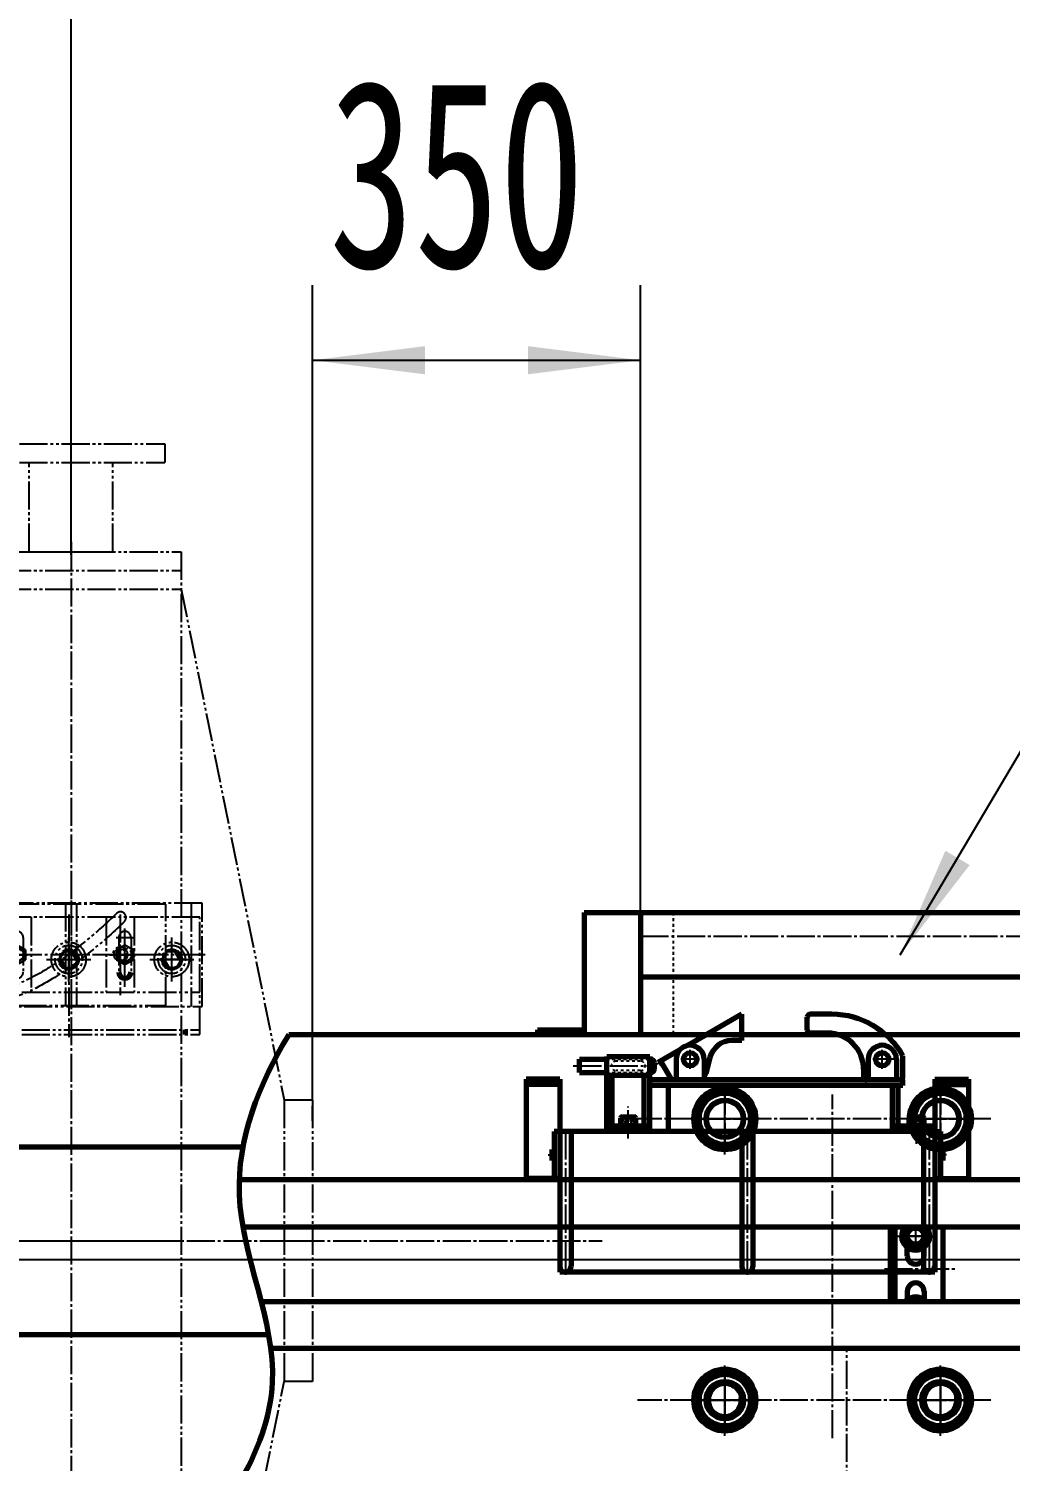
# Model space of a CAD drawing. Header units: millimetres. Extents: x -11880 to 11880, y -8400 to 8400.
# Drawn here: x -1729 to -682, y 5046 to 6574 of the extents above; entities that cross this region are included whole.
import ezdxf

# ---------------------------------------------------------------- set-up
doc = ezdxf.new("R2010")
doc.units = ezdxf.units.MM
for name, pattern in [('EB_DASH', [6, 3, -3]), ('EB_DASHDOT', [39, 30, -3, 3, -3]), ('EB_DASHDOTDOT', [45, 30, -3, 3, -3, 3, -3])]:
    doc.linetypes.add(name, pattern=pattern)
for name, color, linetype, lineweight in [('CAXA0', 7, 'Continuous', 70), ('CAXA1', 1, 'EB_DASHDOT', 25), ('CAXA2', 6, 'EB_DASH', 25), ('CAXA3', 7, 'Continuous', 25), ('CAXA4', 3, 'Continuous', 25)]:
    doc.layers.add(name, color=color, linetype=linetype, lineweight=lineweight)
doc.styles.add('标准', font='', dxfattribs={"width": 0.667})
doc.styles.get('标准').set_extended_font_data('SimSun')
doc.dimstyles.new('标准', dxfattribs={"dimscale": 40, "dimtxt": 5, "dimasz": 3, "dimexe": 2, "dimexo": 0, "dimtad": 1, "dimdec": 1, "dimzin": 12, "dimdsep": 46, "dimtxsty": '标准', "dimcen": 0, "dimdle": 4, "dimaunit": 1, "dimazin": 2, "dimtfac": 1, "dimtdec": 3, "dimtmove": 0, "dimatfit": 3, "dimfxl": 0, "dimtolj": 1, "dimtzin": 0, "dimarcsym": 0})

# ---------------------------------------------------------------- blocks, each defined once
blk = doc.blocks.new('CAXBLOCK174', base_point=(-756.3, 5411.1))
at = {"layer": 'CAXA0'}
for radius in [33, 19.5]:
    blk.add_circle((-756.3, 5411.1), radius, dxfattribs=at)
at = {"layer": 'CAXA1', "color": 1, "linetype": 'EB_DASHDOT', "lineweight": 25}
for p, q in [((-756.3, 5373.1), (-756.3, 5449.1)), ((-718.3, 5411.1), (-794.3, 5411.1))]:
    blk.add_line(p, q, dxfattribs=at)
blk = doc.blocks.new('CAXBLOCK175', base_point=(-756.3, 5411.1))
at = {"layer": 'CAXA0'}
for p, q in [((-756.3, 5442.8), (-783.8, 5427)), ((-728.8, 5427), (-756.3, 5442.8)), ((-783.8, 5427), (-783.8, 5395.2)), ((-728.8, 5395.2), (-728.8, 5427)), ((-783.8, 5395.2), (-756.3, 5379.3)), ((-756.3, 5379.3), (-728.8, 5395.2))]:
    blk.add_line(p, q, dxfattribs=at)
blk.add_circle((-756.3, 5411.1), 27.5, dxfattribs=at)
at = {"layer": 'CAXA1', "linetype": 'EB_DASHDOT', "lineweight": 25}
for p, q in [((-756.3, 5445.8), (-756.3, 5376.3)), ((-786.8, 5411.1), (-725.8, 5411.1))]:
    blk.add_line(p, q, dxfattribs=at)
blk = doc.blocks.new('CAXBLOCK176', base_point=(-986.3, 5411.1))
at = {"layer": 'CAXA0'}
for radius in [33, 19.5]:
    blk.add_circle((-986.3, 5411.1), radius, dxfattribs=at)
at = {"layer": 'CAXA1', "color": 1, "linetype": 'EB_DASHDOT', "lineweight": 25}
for p, q in [((-986.3, 5373.1), (-986.3, 5449.1)), ((-948.3, 5411.1), (-1024.3, 5411.1))]:
    blk.add_line(p, q, dxfattribs=at)
blk = doc.blocks.new('CAXBLOCK177', base_point=(-986.3, 5411.1))
at = {"layer": 'CAXA0'}
for p, q in [((-986.3, 5442.8), (-1013.8, 5427)), ((-958.8, 5427), (-986.3, 5442.8)), ((-1013.8, 5427), (-1013.8, 5395.2)), ((-958.8, 5395.2), (-958.8, 5427)), ((-1013.8, 5395.2), (-986.3, 5379.3)), ((-986.3, 5379.3), (-958.8, 5395.2))]:
    blk.add_line(p, q, dxfattribs=at)
blk.add_circle((-986.3, 5411.1), 27.5, dxfattribs=at)
at = {"layer": 'CAXA1', "linetype": 'EB_DASHDOT', "lineweight": 25}
for p, q in [((-986.3, 5445.8), (-986.3, 5376.3)), ((-1016.8, 5411.1), (-955.8, 5411.1))]:
    blk.add_line(p, q, dxfattribs=at)
blk = doc.blocks.new('CAXBLOCK178', base_point=(-986.3, 5111.1))
at = {"layer": 'CAXA0'}
for radius in [33, 19.5]:
    blk.add_circle((-986.3, 5111.1), radius, dxfattribs=at)
at = {"layer": 'CAXA1', "color": 1, "linetype": 'EB_DASHDOT', "lineweight": 25}
for p, q in [((-986.3, 5073.1), (-986.3, 5149.1)), ((-948.3, 5111.1), (-1024.3, 5111.1))]:
    blk.add_line(p, q, dxfattribs=at)
blk = doc.blocks.new('CAXBLOCK179', base_point=(-986.3, 5111.1))
at = {"layer": 'CAXA0'}
for p, q in [((-986.3, 5142.8), (-1013.8, 5127)), ((-958.8, 5127), (-986.3, 5142.8)), ((-1013.8, 5127), (-1013.8, 5095.2)), ((-958.8, 5095.2), (-958.8, 5127)), ((-1013.8, 5095.2), (-986.3, 5079.3)), ((-986.3, 5079.3), (-958.8, 5095.2))]:
    blk.add_line(p, q, dxfattribs=at)
blk.add_circle((-986.3, 5111.1), 27.5, dxfattribs=at)
at = {"layer": 'CAXA1', "linetype": 'EB_DASHDOT', "lineweight": 25}
for p, q in [((-986.3, 5145.8), (-986.3, 5076.3)), ((-1016.8, 5111.1), (-955.8, 5111.1))]:
    blk.add_line(p, q, dxfattribs=at)
blk = doc.blocks.new('CAXBLOCK180', base_point=(-986.3, 5111.1))
at = {"layer": 'CAXA0'}
blk.add_circle((-986.3, 5111.1), 18, dxfattribs=at)
at = {"layer": 'CAXA1', "linetype": 'EB_DASHDOT', "lineweight": 25}
for p, q in [((-986.3, 5132.1), (-986.3, 5090.1)), ((-965.3, 5111.1), (-1007.3, 5111.1))]:
    blk.add_line(p, q, dxfattribs=at)
at = {"layer": 'CAXA3'}
blk.add_arc((-986.3, 5111.1), 15.8, 90, 10, dxfattribs=at)
blk = doc.blocks.new('CAXBLOCK181', base_point=(-756.3, 5111.1))
at = {"layer": 'CAXA0'}
for radius in [33, 19.5]:
    blk.add_circle((-756.3, 5111.1), radius, dxfattribs=at)
at = {"layer": 'CAXA1', "color": 1, "linetype": 'EB_DASHDOT', "lineweight": 25}
for p, q in [((-756.3, 5073.1), (-756.3, 5149.1)), ((-718.3, 5111.1), (-794.3, 5111.1))]:
    blk.add_line(p, q, dxfattribs=at)
blk = doc.blocks.new('CAXBLOCK182', base_point=(-756.3, 5111.1))
at = {"layer": 'CAXA0'}
for p, q in [((-756.3, 5142.8), (-783.8, 5127)), ((-728.8, 5127), (-756.3, 5142.8)), ((-783.8, 5127), (-783.8, 5095.2)), ((-728.8, 5095.2), (-728.8, 5127)), ((-783.8, 5095.2), (-756.3, 5079.3)), ((-756.3, 5079.3), (-728.8, 5095.2))]:
    blk.add_line(p, q, dxfattribs=at)
blk.add_circle((-756.3, 5111.1), 27.5, dxfattribs=at)
at = {"layer": 'CAXA1', "linetype": 'EB_DASHDOT', "lineweight": 25}
for p, q in [((-756.3, 5145.8), (-756.3, 5076.3)), ((-786.8, 5111.1), (-725.8, 5111.1))]:
    blk.add_line(p, q, dxfattribs=at)
blk = doc.blocks.new('CAXBLOCK183', base_point=(-756.3, 5111.1))
at = {"layer": 'CAXA0'}
blk.add_circle((-756.3, 5111.1), 18, dxfattribs=at)
at = {"layer": 'CAXA1', "linetype": 'EB_DASHDOT', "lineweight": 25}
for p, q in [((-756.3, 5132.1), (-756.3, 5090.1)), ((-735.3, 5111.1), (-777.3, 5111.1))]:
    blk.add_line(p, q, dxfattribs=at)
at = {"layer": 'CAXA3'}
blk.add_arc((-756.3, 5111.1), 15.8, 90, 10, dxfattribs=at)
blk = doc.blocks.new('CAXBLOCK210', base_point=(-968.4, 5397.6))
at = {"layer": 'CAXA0'}
for p, q in [((-968.4, 5522.6), (-1025.9, 5489.4)), ((-968.4, 5494.6), (-968.4, 5522.6)), ((-898.4, 5505.6), (-898.4, 5519.6)), ((-872.2, 5522.6), (-895.4, 5522.6)), ((-876.9, 5502.6), (-895.4, 5502.6)), ((-968.4, 5494.6), (-978.7, 5494.6)), ((-1141.4, 5460.6), (-1141.4, 5474.6)), ((-1141.4, 5474.6), (-1112.4, 5474.6)), ((-1112.4, 5477.6), (-1066.4, 5477.6)), ((-1112.4, 5397.6), (-1112.4, 5477.6)), ((-1066.4, 5397.6), (-1066.4, 5477.6)), ((-1066.4, 5474.6), (-1065.4, 5474.6)), ((-1034.9, 5484.2), (-1057.6, 5471.1)), ((-1038.4, 5474.6), (-1038.4, 5452.6)), ((-1008.4, 5474.6), (-1008.4, 5452.6)), ((-1002.2, 5476.4), (-1006.5, 5459.9)), ((-833.4, 5474.6), (-833.4, 5452.6)), ((-803.4, 5474.6), (-803.4, 5452.6)), ((-796.4, 5455.6), (-796.4, 5478.3)), ((-1141.4, 5460.6), (-1112.4, 5460.6)), ((-1112.4, 5457.6), (-1066.4, 5457.6)), ((-1106.4, 5403.6), (-1106.4, 5457.6)), ((-1072.4, 5403.6), (-1072.4, 5457.6)), ((-1066.4, 5460.6), (-1065.4, 5460.6)), ((-1061.4, 5464.6), (-1061.4, 5470.6)), ((-1056.6, 5469.4), (-1057.6, 5471.1)), ((-1054, 5470.9), (-1056.6, 5469.4)), ((-1054, 5470.9), (-1043.4, 5452.6)), ((-838.4, 5464.1), (-838.4, 5455.6)), ((-1162.4, 5453.6), (-1198.4, 5453.6)), ((-1198.4, 5453.6), (-1198.4, 5347.6)), ((-1162.4, 5447.6), (-1198.4, 5447.6)), ((-1162.4, 5453.6), (-1162.4, 5247.6)), ((-796.4, 5452.6), (-1066.4, 5452.6)), ((-796.4, 5446.6), (-1066.4, 5446.6)), ((-1046.4, 5397.6), (-1046.4, 5446.6)), ((-807.4, 5397.6), (-807.4, 5446.6)), ((-801.4, 5403.6), (-801.4, 5446.6)), ((-796.4, 5446.6), (-796.4, 5452.6)), ((-762.4, 5453.6), (-726.4, 5453.6)), ((-762.4, 5453.6), (-762.4, 5247.6)), ((-762.4, 5447.6), (-726.4, 5447.6)), ((-726.4, 5453.6), (-726.4, 5347.6)), ((-1097.2, 5403.6), (-1097.2, 5411.7)), ((-1095.7, 5413.3), (-1083.1, 5413.3)), ((-1081.5, 5411.7), (-1081.5, 5403.6)), ((-789.7, 5403.6), (-789.7, 5411.7)), ((-788.2, 5413.3), (-775.6, 5413.3)), ((-774, 5411.7), (-774, 5403.6)), ((-1168.4, 5397.6), (-1168.4, 5347.6)), ((-762.4, 5397.6), (-1168.4, 5397.6)), ((-1162.4, 5397.6), (-1162.4, 5253.6)), ((-1150.4, 5397.6), (-1150.4, 5253.6)), ((-1112.4, 5403.6), (-1066.4, 5403.6)), ((-1046.4, 5397.6), (-1112.4, 5397.6)), ((-1081.5, 5403.6), (-1097.2, 5403.6)), ((-968.4, 5397.6), (-968.4, 5253.6)), ((-956.4, 5397.6), (-956.4, 5253.6)), ((-807.4, 5403.6), (-762.4, 5403.6)), ((-762.4, 5397.6), (-807.4, 5397.6)), ((-774, 5403.6), (-789.7, 5403.6)), ((-774.4, 5397.6), (-774.4, 5253.6)), ((-762.4, 5403.6), (-762.4, 5397.6)), ((-762.4, 5397.6), (-762.4, 5253.6)), ((-762.4, 5397.6), (-756.4, 5397.6)), ((-756.4, 5397.6), (-756.4, 5347.6)), ((-1170.9, 5378.4), (-1170.9, 5373.4)), ((-1170.2, 5378.4), (-1170.9, 5378.4)), ((-1170.9, 5373.4), (-1169.2, 5373.4)), ((-1170.9, 5371.8), (-1169.2, 5371.8)), ((-1170.9, 5371.8), (-1170.9, 5366.8)), ((-1170.2, 5366.8), (-1170.9, 5366.8)), ((-1170.2, 5378.4), (-1170.2, 5373.4)), ((-1168.4, 5376.6), (-1170.2, 5378.4)), ((-1170.2, 5366.8), (-1170.2, 5371.8)), ((-1168.4, 5368.6), (-1170.2, 5366.8)), ((-1169.2, 5373.4), (-1169.2, 5371.8)), ((-756.4, 5376.6), (-754.6, 5378.4)), ((-756.4, 5368.6), (-754.6, 5366.8)), ((-755.6, 5373.4), (-755.6, 5371.8)), ((-753.9, 5373.4), (-755.6, 5373.4)), ((-753.9, 5371.8), (-755.6, 5371.8)), ((-754.6, 5378.4), (-754.6, 5373.4)), ((-754.6, 5378.4), (-753.9, 5378.4)), ((-754.6, 5366.8), (-754.6, 5371.8)), ((-754.6, 5366.8), (-753.9, 5366.8)), ((-753.9, 5378.4), (-753.9, 5373.4)), ((-753.9, 5371.8), (-753.9, 5366.8)), ((-1162.4, 5347.6), (-1198.4, 5347.6)), ((-762.4, 5347.6), (-726.4, 5347.6)), ((-762.4, 5247.6), (-1162.4, 5247.6))]:
    blk.add_line(p, q, dxfattribs=at)
for centre in [(-1023.4, 5474.6), (-818.4, 5474.6)]:
    blk.add_circle(centre, 7, dxfattribs=at)
for centre, radius, start, end in [((-895.4, 5519.6), 3, 90, 180), ((-872.2, 5435.7), 86.9, 29.3147, 90), ((-895.4, 5505.6), 3, 180, 270), ((-876.9, 5464.1), 38.5, 0, 90), ((-1023.4, 5474.6), 15, 0, 180), ((-978.7, 5470.4), 24.3, 90, 165.2447), ((-818.4, 5474.6), 15, 0, 180), ((-1065.4, 5470.6), 4, 0, 90), ((-1065.4, 5464.6), 4, 270, 0), ((-1009.4, 5460.6), 3, 289.8286, 345.5102), ((-835.4, 5455.6), 3, 180, 270), ((-799.4, 5455.6), 3, 270, 0), ((-1095.7, 5411.7), 1.57, 90, 180), ((-1083.1, 5411.7), 1.57, 0, 90), ((-788.2, 5411.7), 1.57, 90, 180), ((-775.6, 5411.7), 1.57, 0, 90), ((-1156.4, 5253.6), 6, 180, 0), ((-962.4, 5253.6), 6, 180, 0), ((-768.4, 5253.6), 6, 180, 0)]:
    blk.add_arc(centre, radius, start, end, dxfattribs=at)
at = {"layer": 'CAXA1', "linetype": 'EB_DASHDOT', "lineweight": 25}
for p, q in [((-1013.4, 5474.6), (-1033.4, 5474.6)), ((-1023.4, 5464.6), (-1023.4, 5484.6)), ((-806.2, 5474.6), (-828.4, 5474.6)), ((-818.4, 5464.6), (-818.4, 5484.6)), ((-1148.1, 5467.6), (-1059.5, 5467.6)), ((-781.9, 5428.1), (-781.9, 5397.6)), ((-1089.4, 5390.3), (-1089.4, 5424.2)), ((-1156.4, 5397.6), (-1156.4, 5244.6)), ((-962.4, 5397.6), (-962.4, 5244.6)), ((-768.4, 5397.6), (-768.4, 5244.6))]:
    blk.add_line(p, q, dxfattribs=at)
at = {"layer": 'CAXA1'}
blk.add_line((-781.9, 5384.6), (-781.9, 5416.3), dxfattribs=at)
at = {"layer": 'CAXA1', "color": 1, "linetype": 'EB_DASHDOT', "lineweight": 25}
for p, q in [((-1174.9, 5372.6), (-1168.4, 5372.6)), ((-749.9, 5372.6), (-756.4, 5372.6))]:
    blk.add_line(p, q, dxfattribs=at)
at = {"layer": 'CAXA2', "linetype": 'EB_DASH', "lineweight": 25}
for p, q in [((-1112.4, 5474.6), (-1066.4, 5474.6)), ((-1076.4, 5472.6), (-1102.4, 5472.6)), ((-1112.4, 5460.6), (-1066.4, 5460.6)), ((-1076.4, 5462.6), (-1102.4, 5462.6))]:
    blk.add_line(p, q, dxfattribs=at)
at = {"layer": 'CAXA2'}
for p, q in [((-1094, 5408.3), (-1094, 5413.3)), ((-1091.7, 5408.3), (-1091.7, 5413.3)), ((-1087.1, 5408.3), (-1087.1, 5413.3)), ((-1084.8, 5408.3), (-1084.8, 5413.3)), ((-786.5, 5408.3), (-786.5, 5413.3)), ((-784.2, 5408.3), (-784.2, 5413.3)), ((-779.6, 5408.3), (-779.6, 5413.3)), ((-777.3, 5408.3), (-777.3, 5413.3)), ((-1094, 5408.3), (-1089.4, 5405.6)), ((-1084.8, 5408.3), (-1089.4, 5405.6)), ((-786.5, 5408.3), (-781.9, 5405.6)), ((-777.3, 5408.3), (-781.9, 5405.6))]:
    blk.add_line(p, q, dxfattribs=at)
at = {"layer": 'CAXA2', "linetype": 'EB_DASH', "lineweight": 25}
for centre, start, end in [((-1102.4, 5467.6), 90, 270), ((-1076.4, 5467.6), 270, 90)]:
    blk.add_arc(centre, 5, start, end, dxfattribs=at)
at = {"layer": 'CAXA2'}
for centre, radius, start, end in [((-1092.8, 5410.6), 2.58, 243.4349, 296.5651), ((-1089.4, 5417), 9.07, 255.2529, 284.7471), ((-1085.9, 5410.6), 2.58, 243.4349, 296.5651), ((-785.3, 5410.6), 2.58, 243.4349, 296.5651), ((-781.9, 5417), 9.07, 255.2529, 284.7471), ((-778.4, 5410.6), 2.58, 243.4349, 296.5651)]:
    blk.add_arc(centre, radius, start, end, dxfattribs=at)
blk = doc.blocks.new('CAXBLOCK209', base_point=(-920.7, 5346.1))
at = {"layer": 'CAXA0', "linetype": 'Continuous', "lineweight": 70}
blk.add_blockref('CAXBLOCK210', (-968.4, 5397.6), dxfattribs=at)
blk = doc.blocks.new('*D315')
at = {"layer": 'CAXA4', "linetype": 'Continuous', "lineweight": 25}
blk.add_hatch(color=0, dxfattribs=at).paths.add_polyline_path([(-799.2, 5586.2), (-725.1, 5681.8), (-751, 5697.1)], flags=0)
at = {"layer": 'CAXA4', "color": 0, "linetype": 'Continuous', "lineweight": 25}
for p, q in [((-799.2, 5586.2), (-423.9, 6220.3)), ((-423.9, 6220.3), (200.9, 6220.3))]:
    blk.add_line(p, q, dxfattribs=at)
at = {"layer": 'CAXA4', "color": 0, "linetype": 'Continuous', "lineweight": 25, "insert": (-397.4, 6519.3), "char_height": 200, "attachment_point": 1, "style": '标准'}
blk.add_mtext('\\fSimSun|b0|i0|p34;油缸座', dxfattribs=at)
blk = doc.blocks.new('CAXBLOCK307', base_point=(-1426.3, 5281.1))
at = {"layer": 'CAXA0', "color": 2, "linetype": 'EB_DASHDOTDOT', "lineweight": 25}
for p, q in [((-1783.8, 6131.1), (-1583.8, 6131.1)), ((-1583.8, 6131.1), (-1583.8, 6111.1)), ((-1783.8, 6111.1), (-1583.8, 6111.1)), ((-1728.3, 6016.1), (-1728.3, 6111.1)), ((-1639.3, 6016.1), (-1639.3, 6111.1)), ((-1801.3, 6016.1), (-1566.3, 6016.1)), ((-1728.3, 6016.1), (-1639.3, 6016.1)), ((-1566.3, 6016.1), (-1566.3, 4546.1)), ((-1801.3, 5996.1), (-1566.3, 5996.1)), ((-1801.3, 5976.1), (-1566.3, 5976.1)), ((-1566.3, 5976.1), (-1456.3, 5431.1)), ((-1456.3, 5431.1), (-1456.3, 5131.1)), ((-1426.3, 5431.1), (-1456.3, 5431.1)), ((-1426.3, 5431.1), (-1426.3, 5131.1)), ((-1426.3, 5409.1), (-1426.3, 5425.1)), ((-1426.3, 5153.1), (-1426.3, 5137.1)), ((-1566.3, 4586.1), (-1456.3, 5131.1)), ((-1426.3, 5131.1), (-1456.3, 5131.1))]:
    blk.add_line(p, q, dxfattribs=at)
at = {"layer": 'CAXA1', "linetype": 'EB_DASHDOT', "lineweight": 25}
for p, q in [((-1683.8, 6013.1), (-1683.8, 6119.1)), ((-1683.8, 6026.6), (-1683.8, 4546.1)), ((-1804.3, 5281.1), (-1563.3, 5281.1)), ((-1459.3, 5281.1), (-1423.3, 5281.1))]:
    blk.add_line(p, q, dxfattribs=at)
blk = doc.blocks.new('CAXBLOCK308', base_point=(-1796.3, 5581.1))
at = {"layer": 'CAXA0', "color": 2, "linetype": 'EB_DASHDOTDOT', "lineweight": 25}
for p, q in [((-1826.3, 5626.1), (-1826.3, 5501.1)), ((-1546.3, 5626.1), (-1826.3, 5626.1)), ((-1756.3, 5626.1), (-1756.3, 5546.1)), ((-1726.3, 5626.1), (-1726.3, 5546.1)), ((-1646.3, 5626.1), (-1646.3, 5546.1)), ((-1616.3, 5626.1), (-1616.3, 5546.1)), ((-1546.3, 5501.1), (-1546.3, 5626.1)), ((-1796.3, 5567.1), (-1796.3, 5595.1)), ((-1796.3, 5568.1), (-1796.3, 5594.1)), ((-1810.3, 5581.1), (-1782.3, 5581.1)), ((-1809.3, 5581.1), (-1783.3, 5581.1)), ((-1786.5, 5581.1), (-1791.4, 5572.6)), ((-1696.1, 5581.1), (-1691.2, 5589.6)), ((-1691.2, 5589.6), (-1681.4, 5589.6)), ((-1676.5, 5581.1), (-1681.4, 5572.6)), ((-1586.1, 5581.1), (-1581.2, 5589.6)), ((-1581.2, 5589.6), (-1571.4, 5589.6)), ((-1566.5, 5581.1), (-1571.4, 5572.6)), ((-1801.2, 5572.6), (-1791.4, 5572.6)), ((-1691.2, 5572.6), (-1681.4, 5572.6)), ((-1581.2, 5572.6), (-1571.4, 5572.6)), ((-1826.3, 5546.1), (-1546.3, 5546.1)), ((-1826.3, 5506.1), (-1546.3, 5506.1)), ((-1826.3, 5501.1), (-1546.3, 5501.1))]:
    blk.add_line(p, q, dxfattribs=at)
at = {"layer": 'CAXA0'}
for p, q in [((-1806.1, 5581.1), (-1801.2, 5589.6)), ((-1806.1, 5581.1), (-1801.2, 5572.6)), ((-1801.2, 5589.6), (-1791.4, 5589.6)), ((-1786.5, 5581.1), (-1791.4, 5589.6)), ((-1786.5, 5581.1), (-1791.4, 5589.6)), ((-1696.1, 5581.1), (-1691.2, 5572.6)), ((-1676.5, 5581.1), (-1681.4, 5589.6)), ((-1676.5, 5581.1), (-1681.4, 5589.6)), ((-1586.1, 5581.1), (-1581.2, 5572.6)), ((-1566.5, 5581.1), (-1571.4, 5589.6)), ((-1566.5, 5581.1), (-1571.4, 5589.6)), ((-1561.8, 5501.1), (-1561.8, 5506.1))]:
    blk.add_line(p, q, dxfattribs=at)
at = {"layer": 'CAXA0', "color": 2, "linetype": 'EB_DASHDOTDOT', "lineweight": 25}
for centre, radius in [((-1796.3, 5581.1), 18.5), ((-1686.3, 5581.1), 18.5), ((-1576.3, 5581.1), 18.5), ((-1796.3, 5581.1), 11), ((-1796.3, 5581.1), 11), ((-1796.3, 5581.1), 9.81), ((-1796.3, 5581.1), 9), ((-1741.3, 5586.1), 6.5), ((-1686.3, 5581.1), 11), ((-1686.3, 5581.1), 11), ((-1686.3, 5581.1), 9.81), ((-1686.3, 5581.1), 9), ((-1686.3, 5581.1), 9), ((-1631.3, 5586.1), 6.5), ((-1576.3, 5581.1), 11), ((-1576.3, 5581.1), 11), ((-1576.3, 5581.1), 9.81), ((-1576.3, 5581.1), 9), ((-1576.3, 5581.1), 9)]:
    blk.add_circle(centre, radius, dxfattribs=at)
for centre, radius, start, end in [((-1796.3, 5581.1), 14.8, 0, 180), ((-1741.3, 5586.1), 8, 0, 270), ((-1686.3, 5581.1), 14.8, 0, 180), ((-1631.3, 5586.1), 8, 270, 180), ((-1576.3, 5581.1), 14.8, 0, 180), ((-1796.3, 5581.1), 14.8, 180, 0), ((-1796.3, 5581.1), 10, 270, 180), ((-1686.3, 5581.1), 14.8, 180, 0), ((-1686.3, 5581.1), 10, 270, 180), ((-1686.3, 5581.1), 10, 270, 180), ((-1576.3, 5581.1), 14.8, 180, 0), ((-1576.3, 5581.1), 10, 270, 180), ((-1576.3, 5581.1), 10, 0, 270)]:
    blk.add_arc(centre, radius, start, end, dxfattribs=at)
at = {"layer": 'CAXA1', "linetype": 'EB_DASHDOT', "lineweight": 25}
for p, q in [((-1741.3, 5629.1), (-1741.3, 5543.1)), ((-1686.3, 5629.1), (-1686.3, 5498.1)), ((-1631.3, 5629.1), (-1631.3, 5543.1)), ((-1796.3, 5563.2), (-1796.3, 5598.9)), ((-1741.3, 5575.1), (-1741.3, 5597.1)), ((-1686.3, 5563.2), (-1686.3, 5598.9)), ((-1686.3, 5567.1), (-1686.3, 5595.1)), ((-1686.3, 5568.1), (-1686.3, 5594.1)), ((-1686.3, 5568.1), (-1686.3, 5594.1)), ((-1631.3, 5575.1), (-1631.3, 5597.1)), ((-1576.3, 5563.2), (-1576.3, 5598.9)), ((-1576.3, 5567.1), (-1576.3, 5595.1)), ((-1576.3, 5568.1), (-1576.3, 5594.1)), ((-1576.3, 5568.1), (-1576.3, 5594.1)), ((-1814.2, 5581.1), (-1778.5, 5581.1)), ((-1730.3, 5586.1), (-1752.3, 5586.1)), ((-1704.2, 5581.1), (-1668.5, 5581.1)), ((-1700.3, 5581.1), (-1672.3, 5581.1)), ((-1699.3, 5581.1), (-1673.3, 5581.1)), ((-1699.3, 5581.1), (-1673.3, 5581.1)), ((-1642.3, 5586.1), (-1620.3, 5586.1)), ((-1594.2, 5581.1), (-1558.5, 5581.1)), ((-1562.3, 5581.1), (-1590.3, 5581.1)), ((-1563.3, 5581.1), (-1589.3, 5581.1)), ((-1589.3, 5581.1), (-1563.3, 5581.1))]:
    blk.add_line(p, q, dxfattribs=at)
at = {"layer": 'CAXA1', "color": 1, "linetype": 'EB_DASHDOT', "lineweight": 25}
for p, q in [((-1796.3, 5557.6), (-1796.3, 5604.6)), ((-1686.3, 5557.6), (-1686.3, 5604.6)), ((-1576.3, 5557.6), (-1576.3, 5604.6)), ((-1819.8, 5581.1), (-1772.8, 5581.1)), ((-1709.8, 5581.1), (-1662.8, 5581.1)), ((-1599.8, 5581.1), (-1552.8, 5581.1))]:
    blk.add_line(p, q, dxfattribs=at)
blk = doc.blocks.new('CAXBLOCK309', base_point=(-1741.3, 5586.1))
at = {"layer": 'CAXA0', "color": 2, "linetype": 'EB_DASHDOTDOT', "lineweight": 25}
for p, q in [((-1823.8, 5641.1), (-1823.8, 5531.1)), ((-1543.8, 5641.1), (-1823.8, 5641.1)), ((-1811.8, 5641.1), (-1811.8, 5531.1)), ((-1582.8, 5640.1), (-1784.8, 5640.1)), ((-1784.8, 5640.1), (-1784.8, 5544.2)), ((-1689.8, 5641.1), (-1689.8, 5531.1)), ((-1683.8, 5644.1), (-1683.8, 5528.1)), ((-1683.8, 5643.1), (-1683.8, 5529.1)), ((-1677.8, 5641.1), (-1677.8, 5531.1)), ((-1582.8, 5532.1), (-1582.8, 5640.1)), ((-1555.8, 5641.1), (-1555.8, 5531.1)), ((-1543.8, 5531.1), (-1543.8, 5641.1)), ((-1741.3, 5614.2), (-1741.3, 5554.8)), ((-1626.3, 5551.8), (-1626.3, 5614.1)), ((-1741.3, 5596.5), (-1750.3, 5591.3)), ((-1747.8, 5604.6), (-1747.8, 5567.6)), ((-1732.3, 5591.3), (-1741.3, 5596.5)), ((-1734.8, 5604.6), (-1734.8, 5567.6)), ((-1635.8, 5604.6), (-1616.8, 5604.6)), ((-1626.3, 5596.5), (-1635.3, 5591.3)), ((-1632.8, 5604.6), (-1632.8, 5567.6)), ((-1617.3, 5591.3), (-1626.3, 5596.5)), ((-1619.8, 5604.6), (-1619.8, 5567.6)), ((-1540.8, 5586.1), (-1826.8, 5586.1)), ((-1579.8, 5586.1), (-1787.8, 5586.1)), ((-1750.3, 5591.3), (-1750.3, 5580.9)), ((-1750.3, 5580.9), (-1741.3, 5575.7)), ((-1741.3, 5575.7), (-1732.3, 5580.9)), ((-1732.3, 5591.3), (-1732.3, 5580.9)), ((-1637.3, 5586.1), (-1615.3, 5586.1)), ((-1616.3, 5586.1), (-1636.3, 5586.1)), ((-1635.3, 5591.3), (-1635.3, 5580.9)), ((-1635.3, 5580.9), (-1626.3, 5575.7)), ((-1626.3, 5575.7), (-1617.3, 5580.9)), ((-1617.3, 5591.3), (-1617.3, 5580.9)), ((-1823.8, 5531.1), (-1543.8, 5531.1)), ((-1784.8, 5532.1), (-1582.8, 5532.1))]:
    blk.add_line(p, q, dxfattribs=at)
at = {"layer": 'CAXA0', "color": 3, "linetype": 'Continuous', "lineweight": 70}
blk.add_line((-1845.4, 5544.1), (-1846.8, 5544.2), dxfattribs=at)
at = {"layer": 'CAXA0', "color": 2, "linetype": 'EB_DASHDOTDOT', "lineweight": 25}
for centre, radius in [((-1741.3, 5586.1), 9), ((-1626.3, 5586.1), 9), ((-1741.3, 5586.1), 7), ((-1626.3, 5586.1), 7)]:
    blk.add_circle(centre, radius, dxfattribs=at)
for centre, radius, start, end in [((-1631.1, 5625.9), 6, 320.554, 140.554), ((-1741.3, 5604.6), 6.5, 0, 180), ((-1626.3, 5604.6), 6.5, 0, 180), ((-1741.3, 5567.6), 6.5, 180, 0)]:
    blk.add_arc(centre, radius, start, end, dxfattribs=at)
at = {"layer": 'CAXA0', "color": 3, "linetype": 'Continuous', "lineweight": 70}
for centre, radius, start, end in [((-1626.3, 5567.6), 6.5, 180, 0), ((-1846.8, 5538.2), 6, 82.8627, 270)]:
    blk.add_arc(centre, radius, start, end, dxfattribs=at)
at = {"layer": 'CAXA0', "color": 2, "linetype": 'EB_DASHDOTDOT', "lineweight": 25}
for points, knots in [([(-1635.2, 5630.2), (-1645.7, 5619.9), (-1669.1, 5599.3), (-1700.6, 5575.6), (-1729.2, 5559.5), (-1749.6, 5551.2), (-1768.6, 5546.5), (-1799.9, 5541.7), (-1825.9, 5541.6), (-1845.4, 5544.1)], [0, 0, 0, 0, 43.349322, 91.29032, 116.414644, 141.538968, 159.330503, 177.122038, 236.522127, 236.522127, 236.522127, 236.522127]), ([(-1626.4, 5622), (-1637.3, 5611.3), (-1661.3, 5590.1), (-1700.9, 5560.4), (-1742.9, 5539), (-1792.9, 5529.7), (-1826.3, 5529.6), (-1846.8, 5532.1)], [0, 0, 0, 0, 45.900028, 96.029548, 148.572063, 185.779511, 247.891233, 247.891233, 247.891233, 247.891233])]:
    blk.add_open_spline(points, degree=3, knots=knots, dxfattribs=at)
at = {"layer": 'CAXA1', "linetype": 'EB_DASHDOT', "lineweight": 25}
for p, q in [((-1741.3, 5573.7), (-1741.3, 5598.5)), ((-1741.3, 5576.1), (-1741.3, 5596.1)), ((-1626.3, 5573.7), (-1626.3, 5598.5)), ((-1626.3, 5576.1), (-1626.3, 5596.1)), ((-1752.3, 5586.1), (-1730.3, 5586.1)), ((-1751.3, 5586.1), (-1731.3, 5586.1))]:
    blk.add_line(p, q, dxfattribs=at)
blk = doc.blocks.new('CAXBLOCK306', base_point=(-1426.3, 5281.1))
at = {"layer": 'CAXA0'}
for name, p in [('CAXBLOCK307', (-1426.3, 5281.1)), ('CAXBLOCK309', (-1741.3, 5586.1)), ('CAXBLOCK308', (-1796.3, 5581.1))]:
    blk.add_blockref(name, p, dxfattribs=at)
blk = doc.blocks.new('*D368')
at = {"layer": 'CAXA4', "linetype": 'Continuous', "lineweight": 25}
for points in [[(-2429.8, 7299.1), (-2309.8, 7284.1), (-2309.8, 7314.1)], [(-1683.8, 7299.1), (-1803.8, 7284.1), (-1803.8, 7314.1)]]:
    blk.add_hatch(color=0, dxfattribs=at).paths.add_polyline_path(points, flags=0)
at = {"layer": 'CAXA4', "color": 0, "linetype": 'Continuous', "lineweight": 25}
for p, q in [((-2429.8, 6026.6), (-2429.8, 7379.1)), ((-1683.8, 6026.6), (-1683.8, 7379.1)), ((-2429.8, 7299.1), (-1683.8, 7299.1))]:
    blk.add_line(p, q, dxfattribs=at)
at = {"layer": 'CAXA4', "color": 0, "linetype": 'Continuous', "lineweight": 25, "insert": (-2213.9, 7598.1), "char_height": 200, "attachment_point": 1, "style": '标准'}
blk.add_mtext('\\fSimSun|b0|i0|p34;750', dxfattribs=at)
blk = doc.blocks.new('*D369')
at = {"layer": 'CAXA4', "linetype": 'Continuous', "lineweight": 25}
for points in [[(-1426.3, 6220.3), (-1306.3, 6205.3), (-1306.3, 6235.3)], [(-1076.3, 6220.3), (-1196.3, 6205.3), (-1196.3, 6235.3)]]:
    blk.add_hatch(color=0, dxfattribs=at).paths.add_polyline_path(points, flags=0)
at = {"layer": 'CAXA4', "color": 0, "linetype": 'Continuous', "lineweight": 25}
for p, q in [((-1426.3, 5431.1), (-1426.3, 6300.3)), ((-1076.3, 5631.1), (-1076.3, 6300.3)), ((-1426.3, 6220.3), (-1076.3, 6220.3))]:
    blk.add_line(p, q, dxfattribs=at)
at = {"layer": 'CAXA4', "color": 0, "linetype": 'Continuous', "lineweight": 25, "insert": (-1408.4, 6519.3), "char_height": 200, "attachment_point": 1, "style": '标准'}
blk.add_mtext('\\fSimSun|b0|i0|p34;350', dxfattribs=at)

msp = doc.modelspace()

# ---------------------------------------------------------------- linework, layer by layer
at = {"layer": 'CAXA0'}
for p, q in [((-1136.33, 5631.08), (-1136.33, 5501.08)), ((-1136.33, 5631.08), (-1136.33, 5501.08)), ((-1136.33, 5631.08), (-476.33, 5631.08)), ((-1076.33, 5631.08), (-1076.33, 5501.08)), ((-636.33, 5562.08), (-1076.33, 5562.08)), ((-1186.33, 5506.08), (-1136.33, 5506.08)), ((-1186.33, 5506.08), (-1186.33, 5501.08)), ((-2053.29, 5381.08), (-1500.53, 5381.08)), ((-236.33, 5346.08), (-1504.49, 5346.08)), ((-1500.6, 5296.08), (-486.36, 5296.08)), ((-809.71, 5216.08), (-809.71, 5296.08)), ((-809.71, 5216.08), (-809.71, 5296.08)), ((-804.71, 5216.08), (-804.71, 5296.08)), ((-789.05, 5296.08), (-794.54, 5292.91)), ((-794.54, 5292.91), (-794.54, 5279.25)), ((-770.87, 5292.91), (-776.35, 5296.08)), ((-770.87, 5292.91), (-770.87, 5279.25)), ((-753.71, 5296.08), (-753.71, 5216.08)), ((-753.71, 5296.08), (-753.71, 5216.08)), ((-794.54, 5279.25), (-782.7, 5272.41)), ((-791.71, 5265.08), (-791.71, 5274.09)), ((-782.7, 5272.41), (-770.87, 5279.25)), ((-773.71, 5265.08), (-773.71, 5274.07)), ((-791.71, 5227.08), (-791.71, 5218.07)), ((-773.71, 5227.08), (-773.71, 5218.09)), ((-236.33, 5216.08), (-1481.07, 5216.08)), ((-782.7, 5219.75), (-789.05, 5216.08)), ((-776.35, 5216.08), (-782.7, 5219.75)), ((-2053.29, 5181.08), (-1473.25, 5181.08)), ((-236.33, 5166.08), (-1470.9, 5166.08))]:
    msp.add_line(p, q, dxfattribs=at)
at = {"layer": 'CAXA0', "linetype": 'Continuous', "lineweight": 70}
msp.add_line((-1451.54, 5501.08), (-236.33, 5501.08), dxfattribs=at)
for centre in [(-986.33, 5411.08), (-756.33, 5411.08), (-986.33, 5111.08), (-986.33, 5111.08), (-756.33, 5111.08), (-756.33, 5111.08)]:
    msp.add_circle(centre, 20, dxfattribs=at)
at = {"layer": 'CAXA0'}
for centre, radius in [((-782.7, 5286.08), 8.75), ((-986.33, 5111.08), 19), ((-756.33, 5111.08), 19)]:
    msp.add_circle(centre, radius, dxfattribs=at)
for centre, radius, start, end in [((-782.7, 5286.08), 15, 138.18969, 41.81031), ((-782.7, 5286.08), 11.83, 122.33327, 57.66673), ((-782.71, 5265.08), 9, 180, 0), ((-782.71, 5227.08), 9, 0, 180), ((-782.7, 5206.08), 15, 41.81031, 138.18969), ((-782.7, 5206.08), 11.83, 57.66673, 122.33327)]:
    msp.add_arc(centre, radius, start, end, dxfattribs=at)
msp.add_open_spline([(-1451.54, 5501.08), (-1483.77, 5447.93), (-1533.1, 5321.89), (-1445.89, 5158.31), (-1485.19, 5055.5), (-1505.22, 5021.08)], degree=3, knots=[0, 0, 0, 0, 180.2111506, 385.1844813, 501.1931776, 501.1931776, 501.1931776, 501.1931776], dxfattribs=at)
at = {"layer": 'CAXA1', "linetype": 'EB_DASHDOT', "lineweight": 25}
for p, q in [((-1076.33, 5606.08), (251.34, 5606.08)), ((-986.33, 5388.08), (-986.33, 5434.08)), ((-871.33, 5070.42), (-871.33, 5437.08)), ((-756.33, 5388.08), (-756.33, 5434.08)), ((-1009.33, 5411.08), (-963.33, 5411.08)), ((-1009.33, 5411.08), (-963.33, 5411.08)), ((-964.33, 5411.08), (-1008.33, 5411.08)), ((-779.33, 5411.08), (-733.33, 5411.08)), ((-779.33, 5411.08), (-733.33, 5411.08)), ((-734.33, 5411.08), (-778.33, 5411.08)), ((-782.7, 5276.08), (-782.7, 5296.08)), ((-2067.33, 5281.08), (-1117.14, 5281.08)), ((-767.87, 5286.08), (-797.54, 5286.08)), ((-792.7, 5286.08), (-772.7, 5286.08)), ((-816.1, 5251.08), (-738.79, 5251.08)), ((-856.33, 3797.08), (-856.33, 5167.54)), ((-986.33, 5088.08), (-986.33, 5134.08)), ((-986.33, 5088.08), (-986.33, 5134.08)), ((-986.33, 5089.08), (-986.33, 5133.08)), ((-756.33, 5088.08), (-756.33, 5134.08)), ((-756.33, 5088.08), (-756.33, 5134.08)), ((-756.33, 5089.08), (-756.33, 5133.08)), ((-1009.33, 5111.08), (-963.33, 5111.08)), ((-1009.33, 5111.08), (-963.33, 5111.08)), ((-964.33, 5111.08), (-1008.33, 5111.08)), ((-779.33, 5111.08), (-733.33, 5111.08)), ((-779.33, 5111.08), (-733.33, 5111.08)), ((-734.33, 5111.08), (-778.33, 5111.08))]:
    msp.add_line(p, q, dxfattribs=at)
at = {"layer": 'CAXA1', "color": 1, "linetype": 'EB_DASHDOT', "lineweight": 25}
for p, q in [((-702.65, 5411.08), (-1079.33, 5411.08)), ((-802.7, 5286.08), (-762.7, 5286.08)), ((-7897.25, 5261.08), (363.67, 5261.08)), ((-7688.17, 5261.08), (363.67, 5261.08)), ((-7300.21, 5261.08), (363.67, 5261.08)), ((-702.65, 5111.08), (-1079.33, 5111.08))]:
    msp.add_line(p, q, dxfattribs=at)
at = {"layer": 'CAXA1'}
msp.add_line((-800.19, 5286.08), (-764.64, 5286.08), dxfattribs=at)
at = {"layer": 'CAXA2'}
msp.add_line((-1041.33, 5631.08), (-1041.33, 5501.08), dxfattribs=at)
at = {"layer": 'CAXA3'}
msp.add_arc((-782.7, 5286.08), 8, 272.09305, 180, dxfattribs=at)

# ---------------------------------------------------------------- block references
at = {"layer": 'CAXA0'}
for name, p in [('CAXBLOCK306', (-1426.33, 5281.08)), ('CAXBLOCK176', (-986.33, 5411.08)), ('CAXBLOCK177', (-986.33, 5411.08)), ('CAXBLOCK174', (-756.33, 5411.08)), ('CAXBLOCK175', (-756.33, 5411.08)), ('CAXBLOCK178', (-986.33, 5111.08)), ('CAXBLOCK179', (-986.33, 5111.08)), ('CAXBLOCK181', (-756.33, 5111.08)), ('CAXBLOCK182', (-756.33, 5111.08)), ('CAXBLOCK180', (-986.33, 5111.08)), ('CAXBLOCK183', (-756.33, 5111.08))]:
    msp.add_blockref(name, p, dxfattribs=at)
at = {"layer": 'CAXA0', "linetype": 'Continuous', "lineweight": 70}
msp.add_blockref('CAXBLOCK209', (-920.66, 5346.08), dxfattribs=at)
at = {"layer": 'CAXA4'}
msp.add_blockref('*D315', (0, 0), dxfattribs=at)

# ---------------------------------------------------------------- dimensions: what is measured, and where the dimension line sits
for base, p1, p2, text, picture, middle in [((-2056.83, 7299.08), (-2429.83, 6026.58), (-1683.83, 6026.58), '\\fSimSun;750', '*D368', (-2056.83, 7461.08)), ((-1251.33, 6220.31), (-1426.33, 5431.08), (-1076.33, 5631.08), '\\fSimSun;350', '*D369', (-1251.33, 6382.31))]:
    dim = msp.add_linear_dim(base=base, p1=p1, p2=p2, text=text, dimstyle='标准', dxfattribs=at)
    dim.commit()
    dim.dimension.update_dxf_attribs({"geometry": picture, "text_midpoint": middle})

doc.saveas('drawing.dxf')
